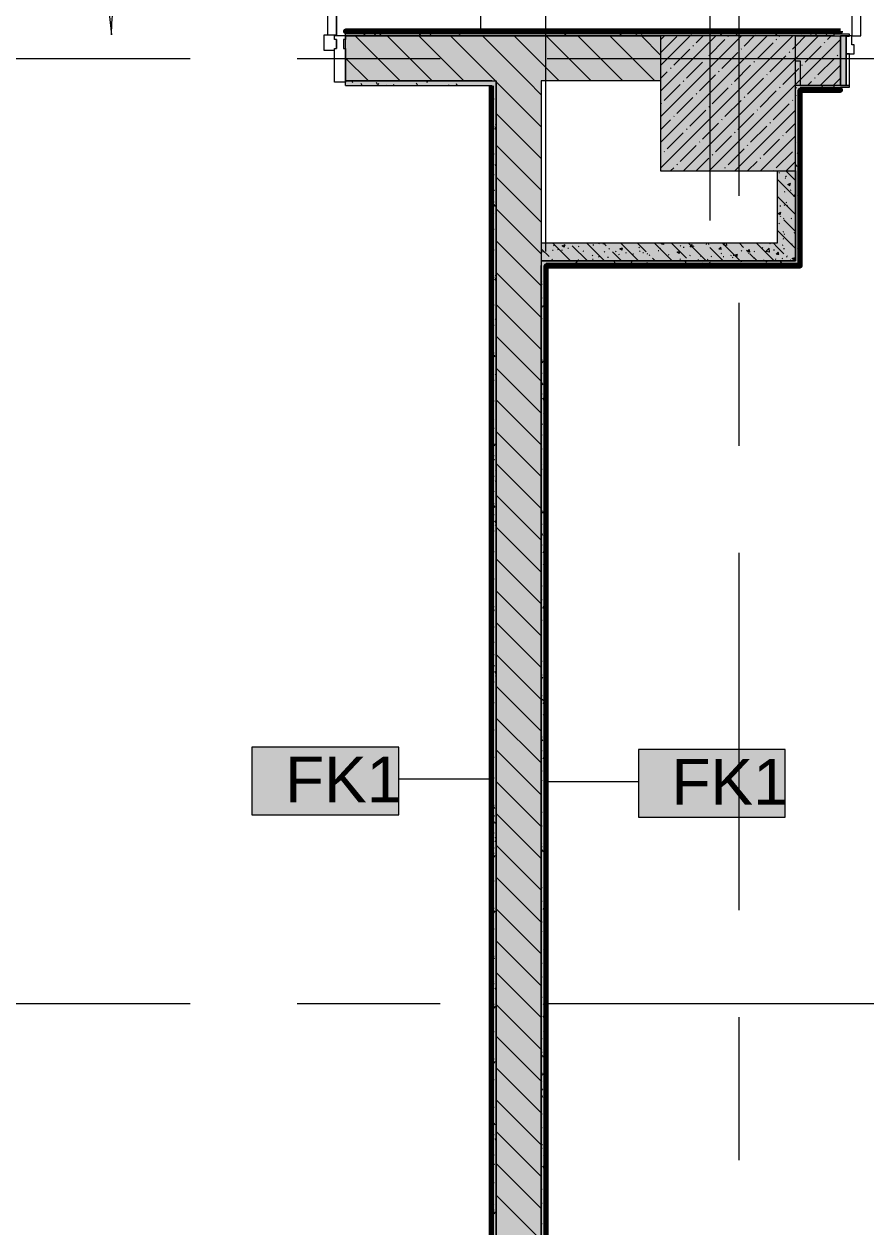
# Model space of a CAD drawing. Header units: millimetres. Extents: x -3817 to 677485, y -22715 to 103890.
# Drawn here: x 350024 to 353766, y 4525 to 9872 of the extents above; entities that cross this region are included whole.
import ezdxf

# ---------------------------------------------------------------- set-up
doc = ezdxf.new("R2010")
doc.units = ezdxf.units.MM
doc.layers.add('PDF _Геометрия', color=7, linetype='Continuous', true_color=0x1d1d1d)
doc.layers.add('PDF _Сплошная заливка', color=7, linetype='Continuous', true_color=0xffffff)
doc.layers.add('PDF _Текст', color=7, linetype='Continuous')
doc.styles.add('PDF GOST-Common', font='arial.ttf')

msp = doc.modelspace()

# ---------------------------------------------------------------- hatches: boundary and pattern name
at = {"layer": 'PDF _Сплошная заливка', "transparency": 33554559}
h = msp.add_hatch(color=256, dxfattribs=at)
h.paths.add_polyline_path([(358202.9, 9819), (358222.9, 9819), (358222.9, 9839), (354752.9, 9839), (354752.9, 9827), (354782.9, 9827), (354782.9, 9819), (357102.6, 9819)], flags=0)
h.paths.add_polyline_path([(347604.4, 9819), (349822.9, 9819), (349822.9, 9839), (347502.9, 9839), (347502.9, 9819)], flags=0)
h.paths.add_polyline_path([(351452.9, 9819), (353622.9, 9819), (353622.9, 9827), (353652.9, 9827), (353652.9, 9839), (351452.9, 9839)], flags=0)
h = msp.add_hatch(color=256, dxfattribs=at)
h.paths.add_polyline_path([(352322.9, 9619), (352852.9, 9619), (352852.9, 9819), (351452.9, 9819), (351452.9, 9619), (352122.9, 9619)], flags=0)
h.paths.add_polyline_path([(349822.9, 9619), (349822.9, 9819), (349802.9, 9819), (349802.9, 9619)], flags=0)
h = msp.add_hatch(color=256, dxfattribs=at)
h.paths.add_polyline_path([(354972.9, 9599), (356502.6, 9599), (356502.6, 9819), (354752.9, 9819), (354752.9, 9599), (354952.9, 9599)], flags=0)
h.paths.add_polyline_path([(353652.9, 9599), (353652.9, 9819), (353452.9, 9819), (353452.9, 9599), (353622.9, 9599)], flags=0)
for points in [[(352102.9, 9599), (352102.9, 9619), (351452.9, 9619), (351452.9, 9599), (352101.9, 9599)], [(352122.9, 2019), (352322.9, 2019), (352322.9, 9619), (352122.9, 9619), (352122.9, 2059)], [(352972.5, 8819), (353372.9, 8819), (353372.9, 8899), (352322.9, 8899), (352322.9, 8819)], [(352343.9, 8799), (353452.9, 8799), (353452.9, 8819), (352322.9, 8819), (352322.9, 8799), (352342.9, 8799)], [(352322.9, 2019), (352342.9, 2019), (352342.9, 8799), (352322.9, 8799), (352322.9, 2218.8)]]:
    msp.add_hatch(color=256, dxfattribs=at).paths.add_polyline_path(points)
h = msp.add_hatch(color=256, dxfattribs=at)
h.paths.add_polyline_path([(353472.9, 9579), (353652.9, 9579), (353652.9, 9591), (353622.9, 9591), (353622.9, 9599), (353472.9, 9599)], flags=0)
h.paths.add_polyline_path([(354952.9, 9579), (354952.9, 9599), (354782.9, 9599), (354782.9, 9591), (354752.9, 9591), (354752.9, 9579), (354951.9, 9579)], flags=0)

# ---------------------------------------------------------------- linework, layer by layer
at = {"layer": 'PDF _Геометрия', "color": 253, "lineweight": 9, "true_color": 0xaaaaaa}
msp.add_lwpolyline([(349862.9, 9824), (349862.9, 10374), (349985.3, 10360.2), (350101.5, 10319.5), (350205.8, 10254), (350292.9, 10166.9), (350358.4, 10062.6), (350399.1, 9946.4), (350412.9, 9824, -0.414213), (351412.9, 10824), (351412.9, 9824)], format="xyb", dxfattribs=at)
msp.add_lwpolyline([(351372.9, 9824), (351412.9, 9824), (351412.9, 10824), (351372.9, 10824), (351372.9, 9824), (351412.9, 9824), (351412.9, 10824), (351372.9, 10824)], close=True, dxfattribs=at)
at = {"layer": 'PDF _Геометрия', "color": 253, "lineweight": 13, "true_color": 0xaaaaaa}
for points in [[(353702.9, 10819), (353702.9, 9819), (353742.9, 9819), (353742.9, 10819)], [(353692.9, 9819), (353692.9, 9827), (353622.9, 9827), (353622.9, 9819)], [(353677.9, 9599), (353677.9, 9819), (353652.9, 9819), (353652.9, 9599)], [(353702.9, 9819), (353677.9, 9819), (353677.9, 9739), (353712.9, 9739), (353712.9, 9779), (353702.9, 9779)], [(353692.9, 9818), (353692.9, 9819), (353677.9, 9819), (353677.9, 9818)], [(353692.9, 9599), (353692.9, 9739), (353677.9, 9739), (353677.9, 9599)], [(353692.9, 9591), (353692.9, 9599), (353622.9, 9599), (353622.9, 9591)]]:
    msp.add_lwpolyline(points, close=True, dxfattribs=at)
at = {"layer": 'PDF _Геометрия', "color": 253, "lineweight": 9, "true_color": 0xaaaaaa}
for points in [[(353202.9, 9108.7), (353202.9, 10696.2)], [(351402.9, 9754), (351357.9, 9754), (351357.9, 9824), (351412.9, 9824), (351412.9, 9821)], [(351412.9, 9804), (351412.9, 9764)], [(349174.1, 9719), (350761.6, 9719)], [(351237.9, 9719), (351872.9, 9719)], [(352349.1, 9719), (353936.6, 9719)], [(353202.9, 7997.4), (353202.9, 8632.4)], [(353202.9, 5933.7), (353202.9, 7521.2)], [(349174.1, 5519), (350761.6, 5519)], [(351237.9, 5519), (351872.9, 5519)], [(352349.1, 5519), (353936.6, 5519)], [(353202.9, 4822.4), (353202.9, 5457.4)]]:
    msp.add_lwpolyline(points, dxfattribs=at)
at = {"layer": 'PDF _Геометрия', "color": 7, "lineweight": 9}
for points in [[(352054.5, 9839.5), (352054.5, 10324.9)], [(352343.4, 8860.7), (352343.4, 10152.9), (352746.2, 10152.9)], [(353073.6, 8998.5), (353072.8, 9980.9)], [(352102.9, 9619), (351452.9, 9619), (352102.9, 9619), (352122.9, 9619)], [(351452.9, 9599), (352101.9, 9599)], [(352102.9, 9599), (352102.9, 2069)], [(353472.9, 9578), (353472.9, 8799)], [(352322.9, 8899), (352322.9, 8819), (352322.9, 8799)], [(352712.9, 2059), (352367.9, 2059), (352343.9, 2059), (352342.9, 2059), (352342.9, 8799)], [(352102.4, 6515.8), (351689.9, 6515.8)], [(352343.4, 6505.1), (352754.3, 6505.1)]]:
    msp.add_lwpolyline(points, dxfattribs=at)
at = {"layer": 'PDF _Геометрия', "color": 231, "lineweight": 70, "true_color": 0xff80c0}
msp.add_lwpolyline([(353652.9, 9840), (351452.9, 9840), (351452.9, 9839), (353652.9, 9839)], close=True, dxfattribs=at)
at = {"layer": 'PDF _Геометрия', "color": 9, "lineweight": 9, "true_color": 0xc0c0c0}
for points in [[(351452.9, 9599), (351452.9, 9619), (351452.9, 9819), (351452.9, 9839), (353652.9, 9839), (353652.9, 9827)], [(353652.9, 9599), (353652.9, 9819)], [(352102.9, 2019), (352102.9, 2059), (352122.9, 2059), (352122.9, 9619), (352122.9, 2019)], [(353472.9, 9579), (353652.9, 9579), (353652.9, 9591)], [(352343.9, 8799), (353452.9, 8799), (353472.9, 8799)]]:
    msp.add_lwpolyline(points, dxfattribs=at)
at = {"layer": 'PDF _Геометрия', "color": 253, "lineweight": 9, "true_color": 0x9b9b9b}
for points in [[(351499.4, 9829.9), (351494.4, 9838.6)], [(351732.6, 9839), (351730.9, 9836.1)], [(351979, 9839), (351976.7, 9835)], [(352049.4, 9839), (352044.7, 9830.9)], [(352304.6, 9837.3), (352303.6, 9839)], [(352471.7, 9839), (352468.1, 9832.8)], [(352660, 9831.3), (352655.6, 9839)], [(352728.1, 9835.4), (352726, 9839)], [(352823.7, 9839), (352823.6, 9838.8)], [(352894, 9839), (352891.6, 9834.7)], [(352905.8, 9832.4), (352901.9, 9839)], [(353083.5, 9829.4), (353078.4, 9838.1)], [(353316.4, 9839), (353315, 9836.6)], [(353465.3, 9838.6), (353465.1, 9839)], [(351540.9, 9819), (351536, 9827.4)], [(351584.7, 9826.6), (351580.3, 9819)], [(351609.1, 9822.8), (351604, 9831.5)], [(351626.3, 9837.8), (351621.3, 9829.1)], [(351646.5, 9819), (351645.7, 9820.4)], [(351786.8, 9819.8), (351781.7, 9828.5)], [(351830.4, 9825.5), (351826.6, 9819)], [(351898.4, 9821.4), (351897, 9819)], [(351963.2, 9819), (351959.4, 9825.6)], [(352144.2, 9820.3), (352143.4, 9819)], [(352346.3, 9826.1), (352341.2, 9834.8)], [(352431.5, 9830.4), (352426.5, 9821.7)], [(352677.3, 9829.3), (352672.2, 9820.6)], [(352745.3, 9825.2), (352741.7, 9819)], [(352769.7, 9824.2), (352764.7, 9832.9)], [(352807.9, 9819), (352806.3, 9821.8)], [(352991, 9824.1), (352988.1, 9819)], [(353059.1, 9820), (353058.5, 9819)], [(353124.7, 9819), (353120.1, 9826.9)], [(353193.1, 9822.3), (353188.1, 9831)], [(353230.3, 9819), (353229.8, 9819.9)], [(353278.4, 9834.2), (353273.4, 9825.5)], [(353370.9, 9819.3), (353365.8, 9828)], [(353482.5, 9821.9), (353480.8, 9819)], [(353524.2, 9833.1), (353519.1, 9824.4)], [(353547, 9819), (353543.5, 9825)], [(353592.2, 9829), (353587.2, 9820.3)], [(353452.9, 9630.4), (353454.8, 9630.4)], [(351485.3, 9610.6), (351480.4, 9619)], [(351500, 9619), (351499.4, 9617.9)], [(351526.9, 9599.4), (351521.9, 9608.1)], [(351594.9, 9603.5), (351589.9, 9612.2)], [(351598.8, 9607.3), (351594, 9599)], [(351632.7, 9599), (351631.5, 9601)], [(351666.8, 9603.2), (351664.4, 9599)], [(351746.4, 9619), (351745.1, 9616.8)], [(351772.6, 9600.5), (351767.6, 9609.2)], [(351816.8, 9619), (351813.1, 9612.7)], [(351912.6, 9602.1), (351910.8, 9599)], [(351949.5, 9599), (351945.3, 9606.2)], [(352055, 9599), (352055, 9599.1)], [(353455, 9591.4), (353452.9, 9587.7)], [(353523.1, 9587.4), (353518.2, 9579)], [(353534.4, 9597), (353533.2, 9599)], [(353576, 9585.8), (353571, 9594.6)], [(352103.6, 9539), (352113.7, 9539)], [(353455.2, 9551.3), (353452.9, 9555.3)], [(353452.9, 9539), (353454.8, 9539)], [(353472.9, 9459.7), (353469.5, 9465.6)], [(353472.9, 9500.5), (353472.3, 9499.5)], [(352108.5, 9453.8), (352103.5, 9445.1)], [(352103.6, 9417.1), (352113.7, 9417.1)], [(352119.7, 9412.1), (352114.6, 9403.4)], [(352122.9, 9420.5), (352120, 9425.5)], [(353452.9, 9417.1), (353454.8, 9417.1)], [(353453.9, 9345.7), (353452.9, 9343.9)], [(353465.1, 9304.1), (353460.1, 9295.4)], [(352103.6, 9295.2), (352113.7, 9295.2)], [(353452.9, 9295.2), (353454.8, 9295.2)], [(352103.6, 9203.7), (352113.7, 9203.7)], [(352110.9, 9197.5), (352105.9, 9206.2)], [(352122, 9239.1), (352117, 9247.8)], [(353452.9, 9203.7), (353454.8, 9203.7)], [(353460.4, 9237.5), (353455.4, 9246.2)], [(353472.2, 9194.4), (353467.1, 9185.7)], [(352103.3, 9140), (352102.9, 9139.2)], [(352115, 9129.4), (352109.9, 9138.2)], [(353468.1, 9126.4), (353463, 9117.7)], [(353468.6, 9101.4), (353463.5, 9110.2)], [(352103.6, 9081.8), (352113.7, 9081.8)], [(352119.1, 9061.4), (352114, 9070.1)], [(353452.9, 9081.8), (353454.8, 9081.8)], [(352107.9, 9019.8), (352102.9, 9028.5)], [(352110.4, 9030.3), (352105.4, 9021.6)], [(352103.6, 8959.9), (352113.7, 8959.9)], [(353452.9, 8959.9), (353454.8, 8959.9)], [(353454.4, 8882.1), (353452.9, 8884.7)], [(353467, 8880.6), (353462, 8871.9)], [(352104.9, 8842.1), (352102.9, 8845.6)], [(352103.6, 8868.4), (352113.7, 8868.4)], [(353452.9, 8868.4), (353454.8, 8868.4)], [(352109.3, 8784.6), (352104.3, 8775.9)], [(352347.5, 8807.5), (352357.5, 8807.5)], [(352376.1, 8799), (352376.1, 8799.1)], [(352480, 8817), (352474.9, 8808.3)], [(352530.3, 8807.5), (352540.4, 8807.5)], [(352611.6, 8817.9), (352611, 8819)], [(352621.8, 8807.5), (352631.8, 8807.5)], [(352653.3, 8806.7), (352648.2, 8815.4)], [(352684.1, 8804.7), (352680.8, 8799)], [(352682.7, 8807.5), (352692.8, 8807.5)], [(352725.7, 8815.9), (352720.7, 8807.2)], [(352793.7, 8811.8), (352788.7, 8803.1)], [(352835.1, 8807.5), (352845.2, 8807.5)], [(352926.6, 8807.5), (352936.6, 8807.5)], [(352967, 8811.9), (352962.9, 8819)], [(353018, 8807.5), (353028.1, 8807.5)], [(353035.1, 8816), (353033.3, 8819)], [(353039.5, 8810.7), (353034.4, 8802)], [(353076.7, 8804.8), (353071.7, 8813.5)], [(353107.5, 8806.6), (353103.1, 8799)], [(353115.2, 8799), (353113.3, 8802.4)], [(353200.9, 8807.5), (353210.9, 8807.5)], [(353212.8, 8813), (353209.3, 8819)], [(353292.3, 8807.5), (353302.4, 8807.5)], [(353325.8, 8819), (353321.8, 8812.1)], [(353353.3, 8807.5), (353363.3, 8807.5)], [(353390.5, 8810), (353385.4, 8818.7)], [(353432, 8799), (353427.1, 8807.5)], [(352103.6, 8746.5), (352113.7, 8746.5)], [(352120.5, 8743), (352115.4, 8734.3)], [(352122.9, 8750), (352119.2, 8756.3)], [(352324.6, 8730.7), (352322.9, 8727.8)], [(352322.9, 8716), (352327, 8716)], [(352103.6, 8624.6), (352113.7, 8624.6)], [(352122.9, 8625.2), (352122.5, 8624.6)], [(352322.9, 8655.1), (352327, 8655.1)], [(352331.6, 8621), (352326.6, 8612.3)], [(352122.9, 8564.3), (352118.4, 8556.6)], [(352322.9, 8563.6), (352327, 8563.6)], [(352103.6, 8533.2), (352113.7, 8533.2)], [(352110.1, 8528.3), (352105.1, 8537)], [(352342.9, 8490.8), (352339.6, 8496.5)], [(352103.6, 8411.2), (352113.7, 8411.2)], [(352118.3, 8392.2), (352113.2, 8400.9)], [(352322.9, 8380.8), (352327, 8380.8)], [(352330.5, 8375.3), (352325.5, 8366.6)], [(352103.6, 8289.3), (352113.7, 8289.3)], [(352122.4, 8319.5), (352117.3, 8310.8)], [(352322.9, 8319.8), (352327, 8319.8)], [(352341.7, 8333.7), (352336.7, 8325)], [(352341.7, 8310.1), (352336.7, 8318.8)], [(352330.5, 8268.4), (352325.5, 8277.1)], [(352103.6, 8197.9), (352113.7, 8197.9)], [(352322.9, 8228.4), (352327, 8228.4)], [(352334.6, 8200.4), (352329.6, 8209.1)], [(352104.1, 8172.9), (352102.9, 8175)], [(352338.7, 8132.4), (352333.7, 8141.1)], [(352342.9, 8152.9), (352339.7, 8147.3)], [(352103.6, 8076), (352113.7, 8076)], [(352110.1, 8115.4), (352105.1, 8106.7)], [(352327.5, 8090.7), (352322.9, 8098.8)], [(352322.9, 8045.5), (352327, 8045.5)], [(352117.2, 8005.8), (352112.2, 7997)], [(352122.9, 8018.5), (352122.5, 8019.1)], [(352322.9, 7984.5), (352327, 7984.5)], [(352103.6, 7954), (352113.7, 7954)], [(352113.1, 7937.7), (352108.1, 7929)], [(352324.5, 7913), (352322.9, 7915.9)], [(352103.6, 7862.6), (352113.7, 7862.6)], [(352122.9, 7893.7), (352119.2, 7887.4)], [(352322.9, 7893.1), (352327, 7893.1)], [(352342.9, 7909), (352338.6, 7901.5)], [(352122.9, 7835.6), (352119.5, 7841.4)], [(352342.9, 7820.3), (352338.8, 7827.3)], [(352113.4, 7791.1), (352108.3, 7799.8)], [(352103.6, 7740.7), (352113.7, 7740.7)], [(352117.5, 7723.1), (352112.4, 7731.8)], [(352322.9, 7710.2), (352327, 7710.2)], [(352331.3, 7706.1), (352326.3, 7697.4)], [(352112, 7692), (352107, 7683.3)], [(352121.5, 7655), (352116.5, 7663.7)], [(352122.9, 7649.9), (352118.1, 7641.6)], [(352322.9, 7649.2), (352327, 7649.2)], [(352103.6, 7618.8), (352113.7, 7618.8)], [(352110.4, 7613.4), (352105.4, 7622.1)], [(352329.7, 7599.2), (352324.7, 7608)], [(352338.4, 7596.5), (352333.4, 7587.8)], [(352322.9, 7557.8), (352327, 7557.8)], [(352103.3, 7503.7), (352102.9, 7504.5)], [(352103.6, 7527.3), (352113.7, 7527.3)], [(352334.3, 7528.4), (352329.3, 7519.7)], [(352107.4, 7435.7), (352102.9, 7443.5)], [(352337.9, 7463.2), (352332.9, 7471.9)], [(352342.9, 7482.3), (352340.5, 7478.1)], [(352103.6, 7405.4), (352113.7, 7405.4)], [(352106.8, 7378.2), (352102.9, 7371.4)], [(352122.9, 7347.9), (352121.7, 7350)], [(352322.9, 7374.9), (352327, 7374.9)], [(352103.6, 7283.5), (352113.7, 7283.5)], [(352322.9, 7314), (352327, 7314)], [(352333.2, 7282.7), (352328.2, 7274)], [(352113.9, 7268.6), (352108.9, 7259.8)], [(352323.7, 7243.8), (352322.9, 7245.3)], [(352322.9, 7222.5), (352327, 7222.5)], [(352342.9, 7238.5), (352339.4, 7232.4)], [(352103.6, 7192), (352113.7, 7192)], [(352112.6, 7121.9), (352107.5, 7130.6)], [(352103.6, 7070.1), (352113.7, 7070.1)], [(352342.9, 7088.8), (352342.1, 7090.1)], [(352112.8, 7022.8), (352107.8, 7014.1)], [(352322.9, 7039.6), (352327, 7039.6)], [(352120.7, 6985.9), (352115.7, 6994.6)], [(352122.9, 6979.3), (352118.9, 6972.5)], [(352322.9, 6978.7), (352327, 6978.7)], [(352328.1, 6968.9), (352323, 6960.2)], [(352103.6, 6948.2), (352113.7, 6948.2)], [(352324, 6900.9), (352322.9, 6899)], [(352342.9, 6905.9), (352339.1, 6912.4)], [(352103.6, 6856.8), (352113.7, 6856.8)], [(352322.9, 6887.2), (352327, 6887.2)], [(352333, 6862), (352328, 6870.8)], [(352335.1, 6859.3), (352330.1, 6850.5)], [(352122.9, 6796.4), (352121.9, 6794.8)], [(352337.1, 6794), (352332.1, 6802.7)], [(352106.6, 6766.5), (352102.9, 6772.9)], [(352103.6, 6734.8), (352113.7, 6734.8)], [(352322.9, 6704.4), (352327, 6704.4)], [(352330, 6684.3), (352325, 6693.1)], [(352341.2, 6726), (352336.1, 6734.7)], [(352103.5, 6641), (352102.9, 6639.9)], [(352322.9, 6643.4), (352327, 6643.4)], [(352103.6, 6612.9), (352113.7, 6612.9)], [(352334, 6613.5), (352329, 6604.8)], [(352122.9, 6552.6), (352120.8, 6549)], [(352322.9, 6574.7), (352322.9, 6574.8)], [(352322.9, 6552), (352327, 6552)], [(352342.9, 6567.9), (352340.2, 6563.2)], [(352103.6, 6521.5), (352113.7, 6521.5)], [(352327, 6506.6), (352322.9, 6513.8)], [(352122.9, 6433.5), (352122, 6435.1)], [(352342.9, 6418.2), (352341.3, 6420.9)], [(352103.6, 6399.6), (352113.7, 6399.6)], [(352115.9, 6384.7), (352110.8, 6393.4)], [(352322.9, 6369.1), (352327, 6369.1)], [(352113.6, 6353.6), (352108.6, 6344.9)], [(352119.9, 6316.7), (352114.9, 6325.4)], [(352103.6, 6277.6), (352113.7, 6277.6)], [(352122.9, 6250.6), (352119, 6257.4)], [(352322.9, 6308.1), (352327, 6308.1)], [(352112.9, 6207), (352107.8, 6215.7)], [(352120.7, 6244), (352115.7, 6235.3)], [(352324.8, 6231.7), (352322.9, 6228.4)], [(352322.9, 6216.7), (352327, 6216.7)], [(352103.6, 6186.2), (352113.7, 6186.2)], [(352116.6, 6175.9), (352111.6, 6167.2)], [(352332.2, 6192.9), (352327.2, 6201.6)], [(352105.8, 6097.3), (352102.9, 6102.4)], [(352122.9, 6125.9), (352122.7, 6125.6)], [(352342.9, 6141.2), (352342.1, 6139.7)], [(352103.6, 6064.3), (352113.7, 6064.3)], [(352340.4, 6056.8), (352335.3, 6065.5)], [(352109.9, 6029.3), (352104.8, 6038)], [(352322.9, 6033.8), (352327, 6033.8)], [(352103.6, 5942.4), (352113.7, 5942.4)], [(352323.7, 5986), (352322.9, 5984.6)], [(352322.9, 5972.8), (352327, 5972.8)], [(352334.8, 5944.4), (352329.8, 5935.6)], [(352115.5, 5930.2), (352110.5, 5921.5)], [(352122.9, 5882), (352121.6, 5879.9)], [(352322.9, 5881.4), (352327, 5881.4)], [(352103.6, 5850.9), (352113.7, 5850.9)], [(352326.2, 5837.5), (352322.9, 5843.2)], [(352341.9, 5834.7), (352336.9, 5826)], [(352103.3, 5726.1), (352102.9, 5725.5)], [(352103.6, 5729), (352113.7, 5729)], [(352115.1, 5715.5), (352110, 5724.3)], [(352337.8, 5766.7), (352332.8, 5757.9)], [(352322.9, 5698.5), (352327, 5698.5)], [(352110.3, 5616.4), (352105.3, 5607.7)], [(352322.9, 5637.6), (352327, 5637.6)], [(352103.6, 5607.1), (352113.7, 5607.1)], [(352122.9, 5580.1), (352118.2, 5588.2)], [(352106.2, 5548.4), (352102.9, 5542.6)], [(352103.6, 5515.6), (352113.7, 5515.6)], [(352322.9, 5546.1), (352327, 5546.1)], [(352336.7, 5520.9), (352331.7, 5512.2)], [(352117.4, 5506.8), (352112.4, 5498.1)], [(352335.5, 5455.7), (352330.5, 5464.4)], [(352342.9, 5503.8), (352341.6, 5506)], [(352342.9, 5470.6), (352342.9, 5470.6)], [(352103.6, 5393.7), (352113.7, 5393.7)], [(352109.1, 5360.1), (352104, 5368.9)], [(352322.9, 5363.2), (352327, 5363.2)], [(352339.6, 5387.6), (352334.5, 5396.3)], [(352105.1, 5302.7), (352102.9, 5298.8)], [(352324.5, 5316.8), (352322.9, 5314)], [(352322.9, 5302.3), (352327, 5302.3)], [(352342.9, 5320.9), (352338.6, 5328.3)], [(352103.6, 5271.8), (352113.7, 5271.8)], [(352116.3, 5261), (352111.3, 5252.3)], [(352332.5, 5278), (352327.5, 5286.7)], [(352122.9, 5211.5), (352122.4, 5210.7)], [(352322.9, 5210.8), (352327, 5210.8)], [(352331.6, 5207.1), (352326.5, 5198.4)], [(352103.6, 5180.4), (352113.7, 5180.4)], [(352325.4, 5168.3), (352322.9, 5172.7)], [(352327.5, 5139.1), (352322.9, 5131.2)], [(352329.5, 5100.3), (352324.5, 5109)], [(352338.6, 5097.5), (352333.6, 5088.8)], [(352103.6, 5058.4), (352113.7, 5058.4)], [(352322.9, 5028), (352327, 5028)], [(352118.3, 4978.3), (352113.3, 4987)], [(352103.6, 4936.5), (352113.7, 4936.5)], [(352122.4, 4910.3), (352117.4, 4919)], [(352322.9, 4967), (352327, 4967)], [(352107, 4879.2), (352102.9, 4872)], [(352326.4, 4893.4), (352322.9, 4887.3)], [(352322.9, 4875.6), (352327, 4875.6)], [(352103.6, 4845.1), (352113.7, 4845.1)], [(352122.9, 4848.5), (352121.5, 4851)], [(352337.5, 4851.7), (352332.5, 4843)], [(352104.2, 4759), (352102.9, 4761.3)], [(352115.3, 4800.6), (352110.3, 4809.3)], [(352334.7, 4786.5), (352329.7, 4795.2)], [(352103.6, 4723.2), (352113.7, 4723.2)], [(352108.3, 4691), (352103.2, 4699.7)], [(352322.9, 4692.7), (352327, 4692.7)], [(352342.9, 4650.4), (352337.8, 4659.1)], [(352106, 4633.5), (352102.9, 4628.2)], [(352103.6, 4601.2), (352113.7, 4601.2)], [(352112.4, 4622.9), (352107.3, 4631.6)], [(352322.9, 4631.7), (352327, 4631.7)], [(352117.1, 4591.9), (352112.1, 4583.2)], [(352322.9, 4540.3), (352327, 4540.3)]]:
    msp.add_lwpolyline(points, dxfattribs=at)
at = {"layer": 'PDF _Геометрия', "color": 7, "lineweight": 20}
msp.add_lwpolyline([(351452.9, 9804), (351442.9, 9804), (351442.9, 9764), (351452.9, 9764), (351452.9, 9614), (351402.9, 9614), (351402.9, 9764), (351412.9, 9764), (351412.9, 9804), (351402.9, 9804), (351402.9, 9821), (351452.9, 9821)], close=True, dxfattribs=at)
at = {"layer": 'PDF _Геометрия', "color": 7, "lineweight": 9}
for points in [[(352852.9, 9819), (351452.9, 9819)], [(353452.9, 9819), (352852.9, 9819), (352852.9, 9219), (353452.9, 9219)], [(353622.9, 9819), (353452.9, 9819)], [(353472.9, 9599), (353622.9, 9599)], [(351689.9, 6657.7), (351036.8, 6657.7), (351036.8, 6357.7), (351689.9, 6357.7)], [(353407.5, 6647), (352754.3, 6647), (352754.3, 6347), (353407.5, 6347)]]:
    msp.add_lwpolyline(points, close=True, dxfattribs=at)
at = {"layer": 'PDF _Геометрия', "lineweight": 9}
for points in [[(351695.5, 9619), (351495.5, 9819)], [(351837, 9619), (351637, 9819)], [(351978.4, 9619), (351778.4, 9819)], [(352119.8, 9619), (351919.8, 9819)], [(352322.9, 9557.3), (352261.2, 9619), (352061.2, 9819)], [(352402.6, 9619), (352202.6, 9819)], [(352544.1, 9619), (352344.1, 9819)], [(352685.5, 9619), (352485.5, 9819)], [(352826.9, 9619), (352626.9, 9819)], [(352852.9, 9734.4), (352768.3, 9819)], [(352852.9, 9801.4), (352870.5, 9819)], [(352852.9, 9687.3), (352984.6, 9819)], [(352852.9, 9573.3), (353098.6, 9819)], [(352852.9, 9459.2), (353212.7, 9819)], [(352852.9, 9345.2), (353326.7, 9819)], [(352852.9, 9231.1), (353440.8, 9819)], [(352854.2, 9745.6), (352925.5, 9816.9)], [(352954.8, 9219), (353452.9, 9717.1), (353554.8, 9819)], [(353011, 9788.4), (353041.6, 9819)], [(353068, 9731.4), (353139.3, 9802.7)], [(353068.9, 9219), (353452.9, 9603), (353652.9, 9803)], [(353153.6, 9816.9), (353155.6, 9819)], [(353224.8, 9774.1), (353269.7, 9819)], [(353281.9, 9717.1), (353353.1, 9788.4)], [(353367.4, 9802.7), (353369.8, 9805)], [(353381.7, 9816.9), (353383.7, 9819)], [(353438.7, 9759.9), (353452.9, 9774.1), (353497.8, 9819)], [(353581.2, 9788.4), (353583.6, 9790.8)], [(353595.5, 9802.7), (353611.8, 9819)], [(352911.2, 9688.6), (352982.5, 9759.9)], [(352996.7, 9774.1), (352999.1, 9776.5)], [(353125, 9674.4), (353196.3, 9745.6)], [(353210.6, 9759.9), (353213, 9762.3)], [(353338.9, 9660.1), (353410.2, 9731.4)], [(353424.4, 9745.6), (353426.8, 9748)], [(353495.7, 9702.9), (353567, 9774.1)], [(353638.3, 9731.4), (353640.6, 9733.7)], [(353652.5, 9745.6), (353652.9, 9746)], [(351554.1, 9619), (351452.9, 9720.2)], [(352968.2, 9631.6), (353039.5, 9702.9)], [(353053.8, 9717.1), (353056.1, 9719.5)], [(353182.1, 9617.3), (353253.4, 9688.6)], [(353267.6, 9702.9), (353270, 9705.2)], [(353481.5, 9688.6), (353483.8, 9691)], [(353552.7, 9645.8), (353624, 9717.1)], [(353562.9, 9599), (353652.9, 9689)], [(352852.9, 9630.3), (352882.7, 9660.1)], [(352896.9, 9674.4), (352899.3, 9676.7)], [(353025.3, 9574.6), (353096.5, 9645.8)], [(353110.8, 9660.1), (353113.2, 9662.5)], [(353239.1, 9560.3), (353310.4, 9631.6)], [(353324.6, 9645.8), (353327, 9648.2)], [(353395.9, 9603.1), (353452.9, 9660), (353467.2, 9674.4)], [(353538.5, 9631.6), (353540.8, 9634)], [(353619.9, 9599), (353652.9, 9632)], [(352322.9, 9415.9), (352122.9, 9615.9)], [(352868.4, 9531.8), (352939.7, 9603.1)], [(352954, 9617.3), (352956.3, 9619.7)], [(353082.3, 9517.5), (353153.6, 9588.8)], [(353167.8, 9603.1), (353170.2, 9605.4)], [(353296.1, 9503.3), (353367.4, 9574.6)], [(353381.7, 9588.8), (353384, 9591.2)], [(353505.9, 9599), (353524.2, 9617.3)], [(352854.2, 9517.5), (352856.6, 9519.9)], [(352925.5, 9474.8), (352996.7, 9546)], [(353011, 9560.3), (353013.4, 9562.7)], [(353139.3, 9460.5), (353210.6, 9531.8)], [(353224.8, 9546), (353227.2, 9548.4)], [(353353.1, 9446.3), (353424.4, 9517.5)], [(353438.7, 9531.8), (353441.1, 9534.2)], [(352322.9, 9274.5), (352122.9, 9474.5)], [(352982.5, 9417.7), (353053.8, 9489)], [(353068, 9503.3), (353070.4, 9505.7)], [(353182.9, 9219), (353452.9, 9489)], [(353196.3, 9403.5), (353267.6, 9474.8)], [(353281.9, 9489), (353284.2, 9491.4)], [(352852.9, 9402.2), (352896.9, 9446.3)], [(352911.2, 9460.5), (352913.6, 9462.9)], [(353039.5, 9360.7), (353110.8, 9432)], [(353125, 9446.3), (353127.4, 9448.6)], [(353253.4, 9346.5), (353324.6, 9417.7)], [(353338.9, 9432), (353341.3, 9434.4)], [(353410.2, 9389.2), (353452.9, 9432)], [(352882.7, 9317.9), (352954, 9389.2)], [(352968.2, 9403.5), (352970.6, 9405.9)], [(353096.5, 9303.7), (353167.8, 9375)], [(353182.1, 9389.2), (353184.4, 9391.6)], [(353297, 9219), (353452.9, 9374.9)], [(353310.4, 9289.4), (353381.7, 9360.7)], [(353395.9, 9375), (353398.3, 9377.3)], [(352322.9, 9133.1), (352122.9, 9333.1)], [(352868.4, 9303.7), (352870.8, 9306.1)], [(352939.7, 9260.9), (353011, 9332.2)], [(353025.3, 9346.5), (353027.6, 9348.8)], [(353153.6, 9246.7), (353224.8, 9317.9)], [(353239.1, 9332.2), (353241.5, 9334.6)], [(353367.4, 9232.4), (353438.7, 9303.7)], [(352852.9, 9288.1), (352854.2, 9289.4)], [(353011.8, 9219), (353068, 9275.2)], [(353082.3, 9289.4), (353084.6, 9291.8)], [(353239.9, 9219), (353281.9, 9260.9)], [(353296.1, 9275.2), (353298.5, 9277.6)], [(353411, 9219), (353452.9, 9260.9)], [(352897.8, 9219), (352911.2, 9232.4)], [(352925.5, 9246.7), (352927.8, 9249)], [(353139.3, 9232.4), (353141.7, 9234.8)], [(353354, 9219), (353355.5, 9220.5)], [(352322.9, 8991.7), (352122.9, 9191.7)], [(352322.9, 8850.2), (352122.9, 9050.2)], [(352322.9, 8708.8), (352122.9, 8908.8)], [(352322.9, 8567.4), (352122.9, 8767.4)], [(352322.9, 8426), (352122.9, 8626)], [(352322.9, 8284.5), (352122.9, 8484.5)], [(352322.9, 8143.1), (352122.9, 8343.1)], [(352322.9, 8001.7), (352122.9, 8201.7)], [(352322.9, 7860.3), (352122.9, 8060.3)], [(352322.9, 7718.9), (352122.9, 7918.9)], [(352322.9, 7577.4), (352122.9, 7777.4)], [(352322.9, 7436), (352122.9, 7636)], [(352322.9, 7294.6), (352122.9, 7494.6)], [(352322.9, 7153.2), (352122.9, 7353.2)], [(352322.9, 7011.8), (352122.9, 7211.8)], [(352322.9, 6870.3), (352122.9, 7070.3)], [(352322.9, 6728.9), (352122.9, 6928.9)], [(352322.9, 6587.5), (352122.9, 6787.5)], [(352322.9, 6446.1), (352122.9, 6646.1)], [(352322.9, 6304.6), (352122.9, 6504.6)], [(352322.9, 6163.2), (352122.9, 6363.2)], [(352322.9, 6021.8), (352122.9, 6221.8)], [(352322.9, 5880.4), (352122.9, 6080.4)], [(352322.9, 5739), (352122.9, 5939)], [(352322.9, 5597.5), (352122.9, 5797.5)], [(352322.9, 5456.1), (352122.9, 5656.1)], [(352322.9, 5314.7), (352122.9, 5514.7)], [(352322.9, 5173.3), (352122.9, 5373.3)], [(352322.9, 5031.9), (352122.9, 5231.9)], [(352322.9, 4890.4), (352122.9, 5090.4)], [(352322.9, 4749), (352122.9, 4949)], [(352322.9, 4607.6), (352122.9, 4807.6)], [(352322.9, 4466.2), (352122.9, 4666.2)]]:
    msp.add_lwpolyline(points, dxfattribs=at)
at = {"layer": 'PDF _Геометрия', "color": 9, "lineweight": 9, "true_color": 0xc0c0c0}
for points in [[(352322.9, 9619), (352322.9, 8899), (353372.9, 8899), (353372.9, 9219), (353452.9, 9219), (353452.9, 8819), (353372.9, 8819), (352322.9, 8819), (353452.9, 8819), (353452.9, 9709), (353472.9, 9709), (353472.9, 9599), (353452.9, 9599), (353452.9, 9819), (352852.9, 9819), (352852.9, 9619)], [(352322.9, 2019), (352322.9, 8799)]]:
    msp.add_lwpolyline(points, close=True, dxfattribs=at)
at = {"layer": 'PDF _Геометрия', "color": 231, "lineweight": 9, "true_color": 0xff80c0}
for points in [[(352101.9, 9599), (352102.9, 9599), (352102.9, 2069)], [(353472.9, 9579), (353472.9, 9578), (353472.9, 8799)], [(352343.9, 8799), (352342.9, 8799), (352342.9, 2059)]]:
    msp.add_lwpolyline(points, dxfattribs=at)
at = {"layer": 'PDF _Геометрия', "color": 231, "lineweight": 70, "true_color": 0xff80c0}
for points in [[(352102.9, 2069), (352101.9, 2069), (352101.9, 9598)], [(352712.9, 2560), (352711.9, 2560), (352711.9, 2060), (352343.9, 2060), (352343.9, 8798), (353472.9, 8798), (353473.9, 8798), (353473.9, 9578), (353652.9, 9578), (353652.9, 9579), (353472.9, 9579)], [(353472.9, 8799), (352343.9, 8799)]]:
    msp.add_lwpolyline(points, dxfattribs=at)
at = {"layer": 'PDF _Геометрия', "color": 252, "lineweight": 9, "true_color": 0x878787}
for points in [[(353379.1, 9212.1), (353381.6, 9209.8)], [(353452.9, 9176.3), (353410.2, 9219)], [(353448.4, 9105.4), (353373, 9180.8)], [(353406.3, 9184.9), (353408.9, 9187)], [(353406.8, 9194.8), (353409.7, 9193)], [(353409.7, 9195.5), (353413.1, 9195.9)], [(353427.2, 9153.4), (353418.4, 9159.4), (353430.8, 9164.1)], [(353427.2, 9153.4), (353430.8, 9164.1)], [(353452.9, 9025.4), (353372.9, 9105.4)], [(353372.9, 9105), (353374.2, 9103.8)], [(353372.9, 9103.6), (353375.1, 9102.2)], [(353404.1, 9125.8), (353406.8, 9127.8)], [(353430.3, 9134.2), (353433.6, 9134.6)], [(353452.9, 9104.2), (353445.5, 9104.8), (353452.9, 9113.7)], [(353383.5, 9064.1), (353386.8, 9064.5)], [(353402, 9066.6), (353404.6, 9068.6)], [(353409.7, 9080.1), (353412.5, 9078.3)], [(353414.4, 9067), (353416.8, 9064.7)], [(353373, 9029.9), (353372.9, 9030)], [(353384, 9024.5), (353375.1, 9030.4), (353387.6, 9035.2)], [(353378.6, 8987), (353381, 8984.7)], [(353384, 9024.4), (353387.6, 9035.2)], [(353388.1, 9014.8), (353385.6, 9017.4)], [(353399.8, 9007.4), (353402.5, 9009.4)], [(353452.9, 8950), (353400.7, 9002.3)], [(353431.8, 9009.6), (353434.6, 9007.8)], [(353449, 9008.7), (353452.4, 9009.2)], [(353452.9, 8874.5), (353372.9, 8954.5)], [(353397.6, 8948.2), (353400.3, 8950.2)], [(353402.3, 8938.6), (353405.6, 8939)], [(353446.8, 8944.5), (353450.1, 8944.9)], [(352452.4, 8819), (352372.4, 8899)], [(352377.5, 8889), (352379.9, 8886.7)], [(352424.8, 8880.9), (352415.9, 8886.9), (352428.4, 8891.6)], [(352424.8, 8880.9), (352428.4, 8891.6)], [(352440.2, 8875.9), (352443.5, 8876.4)], [(352527.8, 8819), (352460.2, 8886.6)], [(352488.2, 8883.2), (352490.8, 8885.2)], [(352603.2, 8819), (352523.2, 8899)], [(352552.5, 8890.7), (352555.8, 8891.1)], [(352579.5, 8895.7), (352582.1, 8897.7)], [(352597, 8896.6), (352600.3, 8897)], [(352611.1, 8886.6), (352598.7, 8899)], [(352680.3, 8866.7), (352671.4, 8872.6), (352683.9, 8877.4)], [(352754.1, 8819), (352674.1, 8899)], [(352680.3, 8866.6), (352683.9, 8877.4)], [(352789.6, 8858.9), (352749.6, 8899)], [(352756.4, 8880.2), (352758.9, 8877.9)], [(352905, 8819), (352825, 8899)], [(352850.7, 8873.7), (352853.4, 8875.8)], [(352867.8, 8892.2), (352857.2, 8893.1), (352862.1, 8899)], [(352860.1, 8898), (352862.6, 8895.7)], [(352867.8, 8892.2), (352866.5, 8899)], [(352968.2, 8831.3), (352900.4, 8899)], [(352940.5, 8885.1), (352943.2, 8887.2)], [(352954, 8879.6), (352957.3, 8880)], [(353055.8, 8819), (352975.8, 8899)], [(352995.3, 8881), (352984.7, 8882), (352993.3, 8892.2)], [(352995.3, 8881), (352993.3, 8892.2)], [(352998.5, 8885.4), (353001.8, 8885.9)], [(353032.9, 8898.4), (353033.6, 8899)], [(353058.7, 8891.6), (353056.2, 8894.1)], [(353065.8, 8894.3), (353069.2, 8894.8)], [(353131.3, 8819), (353071.3, 8879.1)], [(353122.9, 8869.9), (353112.2, 8870.8), (353120.8, 8881)], [(353122.9, 8869.9), (353120.8, 8881)], [(353206.7, 8819), (353126.7, 8899)], [(353147.2, 8888.2), (353131.4, 8890.7), (353139.4, 8899)], [(353147.2, 8888.2), (353146, 8899)], [(353222.1, 8879.1), (353202.2, 8899)], [(353357.6, 8819), (353277.6, 8899)], [(353304.2, 8876.5), (353306.8, 8878.5)], [(353337, 8858.8), (353321.2, 8861.3), (353335, 8875.7)], [(353337, 8858.8), (353335, 8875.7)], [(353335.6, 8899), (353340.7, 8895.5)], [(353339.7, 8898.9), (353342.5, 8897.1)], [(353340.7, 8895.5), (353341.9, 8899)], [(353400.7, 8851.4), (353372.9, 8879.2), (353353, 8899)], [(353371.2, 8880.9), (353372.9, 8879.4), (353373.7, 8878.6)], [(353395.5, 8889), (353398.1, 8891)], [(353397.1, 8918.7), (353400, 8916.9)], [(353434.6, 8894.8), (353437.5, 8893)], [(352357.1, 8838.8), (352322.9, 8873.1)], [(352328.3, 8861.2), (352331.7, 8861.6)], [(352372.2, 8823.7), (352369.7, 8826.3)], [(352372.9, 8867.1), (352376.2, 8867.5)], [(352395.8, 8869.8), (352398.5, 8871.9)], [(352412.6, 8868.5), (352415.5, 8866.7)], [(352445.4, 8826.8), (352447.8, 8824.5)], [(352486, 8824), (352488.7, 8826)], [(352507.5, 8864.4), (352510.4, 8862.6)], [(352549.1, 8844.6), (352551.5, 8842.3)], [(352550.2, 8826.4), (352553.5, 8826.9)], [(352577.3, 8836.5), (352580, 8838.5)], [(352602.5, 8860.4), (352605.3, 8858.6)], [(352617.6, 8835.3), (352620.9, 8835.7)], [(352626.2, 8871.5), (352623.7, 8874)], [(352678.7, 8819), (352638.8, 8858.9)], [(352652.7, 8862.4), (352655.2, 8860.1)], [(352667.1, 8847.9), (352669.8, 8849.9)], [(352697.4, 8856.4), (352700.2, 8854.6)], [(352729.9, 8850.1), (352733.2, 8850.5)], [(352759.5, 8861.2), (352762.1, 8863.3)], [(352774.4, 8855.9), (352777.7, 8856.4)], [(352792.3, 8852.4), (352795.1, 8850.6)], [(352804.7, 8843.9), (352802.2, 8846.4)], [(352829.6, 8819), (352817.3, 8831.3)], [(352841.7, 8864.8), (352845, 8865.2)], [(352887.2, 8848.4), (352890, 8846.6)], [(352935.8, 8852.4), (352927, 8858.4), (352939.4, 8863.2)], [(352935.8, 8852.4), (352939.4, 8863.1)], [(352938.4, 8825.9), (352941, 8828)], [(352982.1, 8844.4), (352984.9, 8842.6)], [(353019.1, 8824.2), (353022.4, 8824.6)], [(353030.7, 8839.3), (353033.4, 8841.3)], [(353060.2, 8827.5), (353062.6, 8825.2)], [(353077, 8840.4), (353079.9, 8838.6)], [(353122, 8851.8), (353124.7, 8853.8)], [(353131.4, 8839), (353134.7, 8839.4)], [(353163.9, 8845.3), (353166.3, 8843)], [(353171.9, 8836.4), (353174.8, 8834.6)], [(353175.9, 8844.8), (353179.2, 8845.3)], [(353191.3, 8838.2), (353182.5, 8844.2), (353194.9, 8848.9)], [(353191.3, 8838.2), (353194.9, 8848.9)], [(353211.8, 8863.2), (353214.5, 8865.2)], [(353237.2, 8864), (353234.7, 8866.5)], [(353250.4, 8858.7), (353239.8, 8859.6), (353248.3, 8869.9)], [(353243.2, 8853.7), (353246.5, 8854.1)], [(353250.4, 8858.7), (353248.3, 8869.8)], [(353282.2, 8819), (353249.8, 8851.4)], [(353266.9, 8832.4), (353269.7, 8830.6)], [(353267.5, 8863.1), (353270, 8860.8)], [(353310.1, 8824), (353312.6, 8821.8)], [(353355.5, 8868.5), (353358.8, 8868.9)], [(353361.8, 8828.4), (353364.6, 8826.6)], [(353377.9, 8847.6), (353372.9, 8848), (353367.3, 8848.5), (353372.9, 8855.2), (353375.9, 8858.7)], [(353377.9, 8847.5), (353375.9, 8858.7)], [(353393.3, 8829.8), (353396, 8831.9)], [(353400, 8874.3), (353403.3, 8874.8)], [(353415.7, 8836.3), (353413.2, 8838.8)], [(353413.8, 8841.8), (353416.3, 8839.6)], [(353433, 8819), (353428.3, 8823.7)], [(353446.8, 8823.9), (353438, 8829.9), (353450.5, 8834.7)], [(353446.9, 8823.9), (353450.5, 8834.7)], [(352408.7, 8819), (352409.8, 8820.2)], [(352410, 8819), (352409.8, 8820.2)], [(352505.7, 8820.6), (352509, 8821)], [(352531.7, 8819), (352534.5, 8820.1)], [(352534.2, 8819), (352534.5, 8820)], [(353304.2, 8819), (353304.7, 8819.3)]]:
    msp.add_lwpolyline(points, dxfattribs=at)
at = {"layer": 'PDF _Геометрия', "color": 253, "lineweight": 9, "true_color": 0xaaaaaa}
msp.add_arc((353702.9, 9819), 1000, 0, 90, dxfattribs=at)
at = {"layer": 'PDF _Сплошная заливка', "lineweight": 35, "transparency": 33554559}
for points in [[(352852.9, 9219), (353452.9, 9219), (352852.9, 9819), (353452.9, 9819)], [(353677.9, 9599), (353677.9, 9819), (353652.9, 9599), (353652.9, 9819)], [(353472.9, 8799), (353472.9, 9709), (353452.9, 8799), (353452.9, 9709)], [(352122.9, 2019), (352122.9, 9619), (352102.9, 2019), (352102.9, 9619)], [(353452.9, 8819), (353452.9, 9219), (353372.9, 8819), (353372.9, 9219)]]:
    msp.add_solid(points, dxfattribs=at)
at = {"layer": 'PDF _Сплошная заливка', "color": 254, "lineweight": 35, "true_color": 0xffb9dc, "transparency": 33554559}
msp.add_solid([(353652.9, 9578), (353652.9, 9579), (353473.9, 9578)], dxfattribs=at)
at = {"layer": 'PDF _Сплошная заливка', "lineweight": 9, "transparency": 33554559}
for points in [[(351689.9, 6657.7), (351036.8, 6657.7), (351689.9, 6357.7), (351036.8, 6357.7)], [(353407.5, 6647), (352754.3, 6647), (353407.5, 6347), (352754.3, 6347)]]:
    msp.add_solid(points, dxfattribs=at)

# ---------------------------------------------------------------- texts
at = {"layer": 'PDF _Текст', "char_height": 203.2, "attachment_point": 4, "style": 'PDF GOST-Common'}
for insert in [(351183.9, 6514.3), (352901.4, 6503.6)]:
    msp.add_mtext('FK1', dxfattribs=dict(at, insert=insert))

doc.saveas('drawing.dxf')
